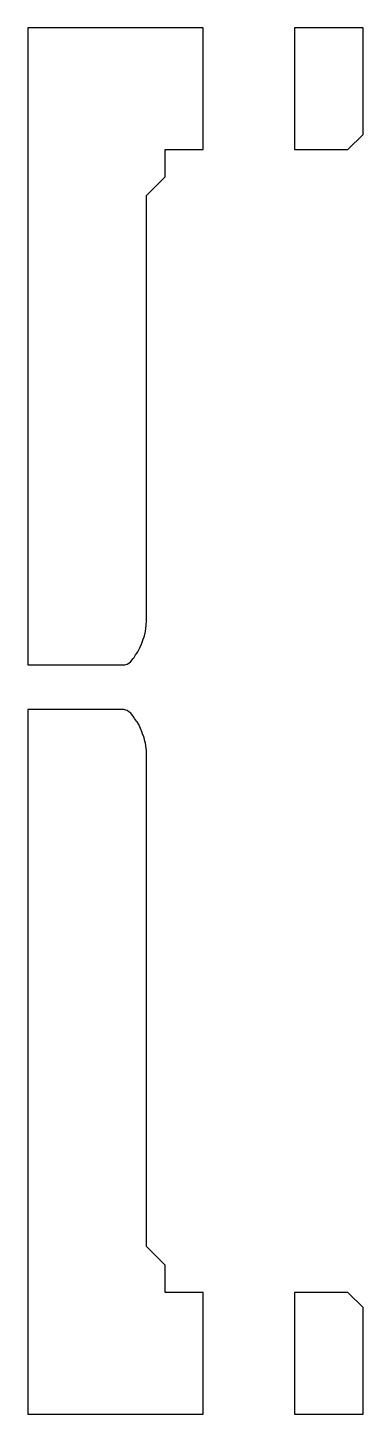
# Model space of a CAD drawing. Header units: metres. Extents: x 0 to 47.5, y 0 to 45.5.
# Drawn here: x 36.5 to 47.5, y 0 to 45.5 of the extents above.
import ezdxf

# ---------------------------------------------------------------- set-up
doc = ezdxf.new("R2010")
doc.units = ezdxf.units.M

msp = doc.modelspace()

# ---------------------------------------------------------------- linework, layer by layer
for p, q in [((42.2527, 45.5), (36.5, 45.5)), ((36.5, 45.5), (36.5, 24.5903)), ((42.2527, 41.5), (42.2527, 45.5)), ((47.5, 45.5), (45.2434, 45.5)), ((45.2434, 45.5), (45.2434, 41.5)), ((47.5, 42), (47.5, 45.5)), ((47, 41.5), (47.5, 42)), ((41, 40.6041), (41, 41.5)), ((41, 41.5), (42.2527, 41.5)), ((45.2434, 41.5), (47, 41.5)), ((40.3959, 40), (41, 40.6041)), ((40.3959, 26.0633), (40.3959, 40)), ((40.3867, 25.8749), (40.3955, 26.0554)), ((40.3955, 26.0554), (40.3959, 26.0633)), ((40.2848, 25.4398), (40.3142, 25.5167)), ((40.3142, 25.5167), (40.3224, 25.5485)), ((40.3224, 25.5485), (40.3592, 25.6912)), ((40.3592, 25.6912), (40.3751, 25.7973)), ((40.3751, 25.7973), (40.3867, 25.8749)), ((40.1045, 25.0208), (40.1762, 25.1472)), ((40.1762, 25.1472), (40.2293, 25.2752)), ((40.2293, 25.2752), (40.2527, 25.3317)), ((40.2527, 25.3317), (40.2848, 25.4398)), ((36.5, 24.5903), (39.6459, 24.5903)), ((39.6459, 24.5903), (39.6786, 24.598)), ((39.6786, 24.598), (39.7632, 24.618)), ((39.7632, 24.618), (39.8087, 24.6507)), ((39.8087, 24.6507), (39.8777, 24.7003)), ((39.8777, 24.7003), (39.9567, 24.7983)), ((39.9567, 24.7983), (39.9864, 24.8352)), ((39.9864, 24.8352), (40.0345, 24.9235)), ((40.0345, 24.9235), (40.0868, 24.9896)), ((40.0868, 24.9896), (40.1045, 25.0208)), ((39.6459, 23.1228), (36.5, 23.1228)), ((36.5, 23.1228), (36.5, 0)), ((39.7169, 23.1052), (39.6459, 23.1228)), ((39.7632, 23.0938), (39.7169, 23.1052)), ((39.8184, 23.0521), (39.7632, 23.0938)), ((39.8777, 23.0073), (39.8184, 23.0521)), ((39.909, 22.9665), (39.8777, 23.0073)), ((39.9864, 22.8656), (39.909, 22.9665)), ((39.9913, 22.8562), (39.9864, 22.8656)), ((40.0031, 22.8333), (39.9913, 22.8562)), ((40.0683, 22.7484), (40.0031, 22.8333)), ((40.0868, 22.7244), (40.0683, 22.7484)), ((40.138, 22.6312), (40.0868, 22.7244)), ((40.1762, 22.5618), (40.138, 22.6312)), ((40.2006, 22.5012), (40.1762, 22.5618)), ((40.2527, 22.3714), (40.2006, 22.5012)), ((40.2562, 22.3592), (40.2527, 22.3714)), ((40.2656, 22.3265), (40.2562, 22.3592)), ((40.303, 22.2265), (40.2656, 22.3265)), ((40.3142, 22.1965), (40.303, 22.2265)), ((40.3406, 22.0918), (40.3142, 22.1965)), ((40.3592, 22.0182), (40.3406, 22.0918)), ((40.3692, 21.9502), (40.3592, 22.0182)), ((40.3867, 21.8305), (40.3692, 21.9502)), ((40.388, 21.8026), (40.3867, 21.8305)), ((40.393, 21.6982), (40.388, 21.8026)), ((40.3954, 21.6575), (40.393, 21.6982)), ((40.3959, 21.6481), (40.3954, 21.6575)), ((40.3959, 5.5), (40.3959, 21.6481)), ((41, 4.89591), (40.3959, 5.5)), ((41, 4), (41, 4.89591)), ((42.2527, 4), (41, 4)), ((42.2527, 0), (42.2527, 4)), ((47, 4), (45.2434, 4)), ((45.2434, 4), (45.2434, 0)), ((47.5, 3.5), (47, 4)), ((47.5, 0), (47.5, 3.5)), ((36.5, 0), (42.2527, 0)), ((45.2434, 0), (47.5, 0))]:
    msp.add_line(p, q)

doc.saveas('drawing.dxf')
